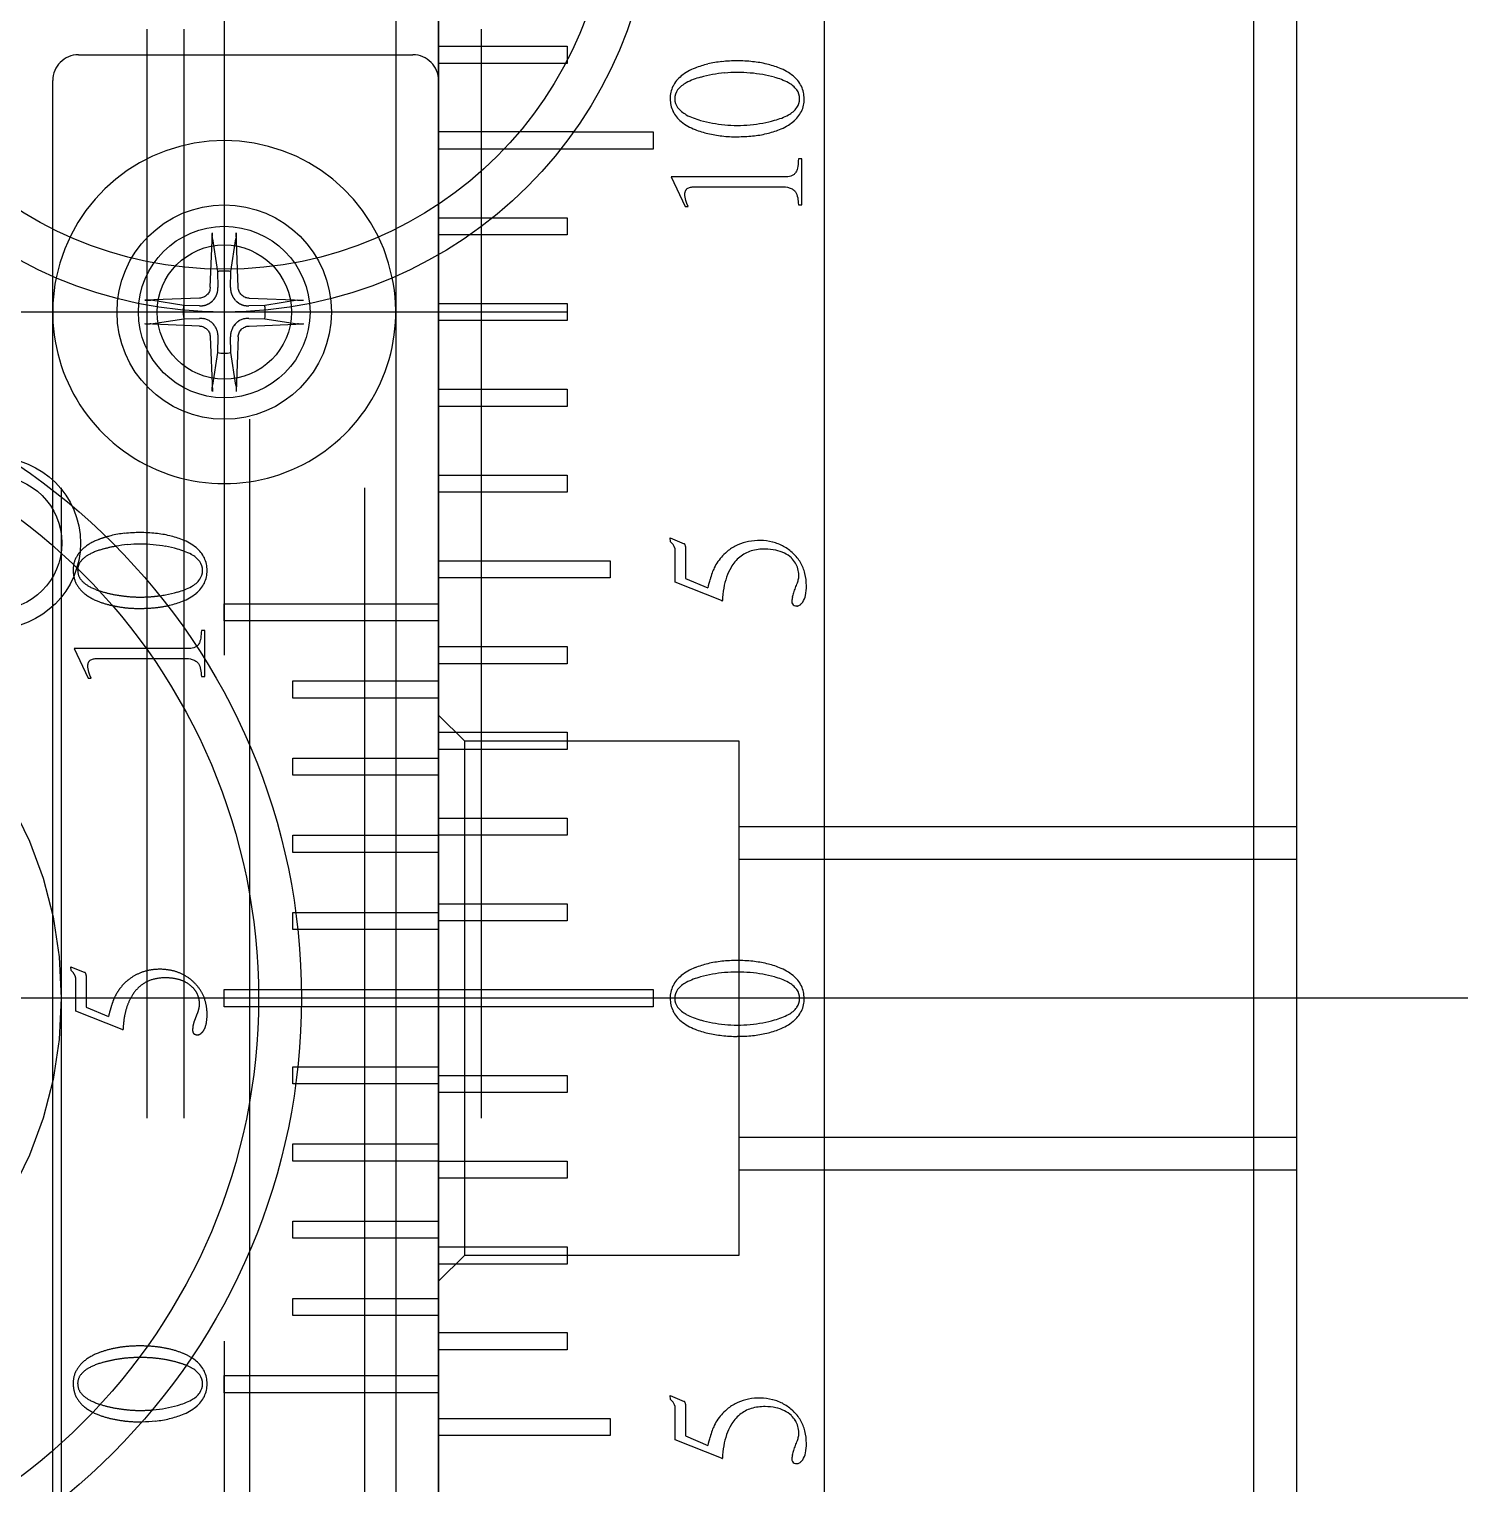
# Model space of a CAD drawing. Extents: x 1 to 266, y 0 to 225.
# Drawn here: x 165.63 to 182.41, y 101.49 to 118.45 of the extents above; entities that cross this region are included whole.
import ezdxf

# ---------------------------------------------------------------- set-up
doc = ezdxf.new("R2010")
doc.units = 0
doc.linetypes.add('CENTER', pattern=[50.8, 31.75, -6.35, 6.35, -6.35])
doc.linetypes.add('DASHED', pattern=[19.05, 12.7, -6.35])
doc.layers.get('0').update_dxf_attribs({"linetype": 'CONTINUOUS'})
doc.layers.add('CENTER', color=1, linetype='CENTER')

msp = doc.modelspace()

# ---------------------------------------------------------------- linework, layer by layer
at = {"color": 7, "linetype": 'CONTINUOUS'}
for p, q in [((179.909, 147.151), (179.909, 77.651)), ((180.409, 146.651), (180.409, 77.651)), ((174.909, 68.151), (174.909, 146.151)), ((171.982, 117.251), (172.909, 117.251)), ((172.909, 117.251), (172.909, 117.051)), ((172.909, 117.051), (171.832, 117.051)), ((174.601, 116.894), (174.599, 116.872)), ((174.602, 116.916), (174.601, 116.894)), ((174.603, 116.939), (174.602, 116.916)), ((174.644, 116.939), (174.603, 116.939)), ((174.644, 116.403), (174.644, 116.939)), ((173.119, 116.727), (173.284, 116.382)), ((174.446, 116.727), (173.119, 116.727)), ((174.463, 116.727), (174.446, 116.727)), ((174.481, 116.729), (174.463, 116.727)), ((174.498, 116.732), (174.481, 116.729)), ((174.515, 116.737), (174.498, 116.732)), ((174.523, 116.74), (174.515, 116.737)), ((174.531, 116.743), (174.523, 116.74)), ((174.538, 116.747), (174.531, 116.743)), ((174.546, 116.752), (174.538, 116.747)), ((174.552, 116.757), (174.546, 116.752)), ((174.559, 116.763), (174.552, 116.757)), ((174.565, 116.769), (174.559, 116.763)), ((174.57, 116.776), (174.565, 116.769)), ((174.575, 116.784), (174.57, 116.776)), ((174.58, 116.793), (174.575, 116.784)), ((174.584, 116.802), (174.58, 116.793)), ((174.587, 116.812), (174.584, 116.802)), ((174.592, 116.831), (174.587, 116.812)), ((174.596, 116.851), (174.592, 116.831)), ((174.599, 116.872), (174.596, 116.851)), ((173.281, 116.539), (173.282, 116.549)), ((173.282, 116.549), (173.283, 116.554)), ((173.283, 116.554), (173.285, 116.559)), ((173.285, 116.559), (173.286, 116.564)), ((173.286, 116.564), (173.289, 116.568)), ((173.289, 116.568), (173.291, 116.573)), ((173.291, 116.573), (173.294, 116.577)), ((173.294, 116.577), (173.297, 116.581)), ((173.297, 116.581), (173.3, 116.584)), ((173.3, 116.584), (173.304, 116.588)), ((173.304, 116.588), (173.308, 116.591)), ((173.308, 116.591), (173.316, 116.596)), ((173.316, 116.596), (173.325, 116.601)), ((173.325, 116.601), (173.335, 116.604)), ((173.335, 116.604), (173.345, 116.607)), ((173.345, 116.607), (173.355, 116.609)), ((173.355, 116.609), (173.365, 116.611)), ((173.365, 116.611), (173.376, 116.612)), ((173.376, 116.612), (173.386, 116.612)), ((173.386, 116.612), (173.396, 116.613)), ((173.396, 116.613), (174.407, 116.613)), ((174.407, 116.613), (174.43, 116.612)), ((174.43, 116.612), (174.453, 116.61)), ((174.453, 116.61), (174.475, 116.607)), ((174.475, 116.607), (174.486, 116.604)), ((174.486, 116.604), (174.497, 116.601)), ((174.497, 116.601), (174.508, 116.597)), ((174.508, 116.597), (174.518, 116.593)), ((174.518, 116.593), (174.529, 116.588)), ((174.529, 116.588), (174.538, 116.582)), ((174.538, 116.582), (174.547, 116.576)), ((174.547, 116.576), (174.556, 116.568)), ((174.556, 116.568), (174.563, 116.56)), ((174.563, 116.56), (174.57, 116.552)), ((174.57, 116.552), (174.574, 116.545)), ((174.574, 116.545), (174.578, 116.538)), ((173.28, 116.529), (173.281, 116.539)), ((173.281, 116.51), (173.28, 116.529)), ((173.284, 116.491), (173.281, 116.51)), ((173.288, 116.472), (173.284, 116.491)), ((173.284, 116.382), (173.317, 116.382)), ((173.292, 116.454), (173.288, 116.472)), ((173.304, 116.418), (173.292, 116.454)), ((173.317, 116.382), (173.304, 116.418)), ((174.578, 116.538), (174.585, 116.521)), ((174.585, 116.521), (174.59, 116.503)), ((174.59, 116.503), (174.595, 116.484)), ((174.595, 116.484), (174.598, 116.464)), ((174.598, 116.464), (174.6, 116.443)), ((174.6, 116.443), (174.602, 116.423)), ((174.602, 116.423), (174.603, 116.403)), ((174.603, 116.403), (174.644, 116.403)), ((171.038, 116.251), (171.909, 116.251)), ((171.909, 116.251), (171.909, 116.051)), ((171.909, 116.051), (170.771, 116.051)), ((170.409, 115.821), (170.409, 98.481)), ((170.409, 98.481), (170.409, 115.821)), ((165.909, 113.074), (165.909, 115.568)), ((169.909, 115.568), (169.909, 98.733)), ((170.409, 115.251), (171.909, 115.251)), ((171.909, 115.251), (171.909, 115.051)), ((166.994, 115.012), (166.983, 115.013)), ((167.62, 114.988), (166.983, 115.013)), ((167.042, 115.013), (167.038, 115.012)), ((167.046, 115.013), (167.042, 115.013)), ((167.049, 115.013), (167.046, 115.013)), ((167.052, 115.013), (167.049, 115.013)), ((167.055, 115.014), (167.052, 115.013)), ((167.055, 115.014), (167.437, 115.073)), ((167.437, 115.073), (167.622, 115.078)), ((168.196, 115.078), (168.381, 115.073)), ((168.198, 114.988), (168.835, 115.013)), ((168.381, 115.073), (168.763, 115.014)), ((168.766, 115.013), (168.763, 115.014)), ((168.769, 115.013), (168.766, 115.013)), ((168.772, 115.013), (168.769, 115.013)), ((168.776, 115.013), (168.772, 115.013)), ((168.78, 115.012), (168.776, 115.013)), ((168.835, 115.013), (168.824, 115.012)), ((171.909, 115.051), (170.409, 115.051)), ((167.004, 115.012), (166.994, 115.012)), ((167.015, 115.012), (167.004, 115.012)), ((167.02, 115.012), (167.015, 115.012)), ((167.025, 115.012), (167.02, 115.012)), ((167.034, 115.012), (167.025, 115.012)), ((167.038, 115.012), (167.034, 115.012)), ((167.62, 114.988), (167.632, 114.987)), ((167.632, 114.987), (167.644, 114.985)), ((167.644, 114.985), (167.656, 114.982)), ((167.656, 114.982), (167.667, 114.978)), ((167.667, 114.978), (167.679, 114.972)), ((167.679, 114.972), (167.689, 114.965)), ((167.689, 114.965), (167.699, 114.958)), ((167.699, 114.958), (167.708, 114.95)), ((167.708, 114.95), (167.716, 114.941)), ((167.716, 114.941), (167.724, 114.931)), ((167.724, 114.931), (167.73, 114.921)), ((167.73, 114.921), (167.736, 114.91)), ((167.736, 114.91), (167.74, 114.898)), ((167.74, 114.898), (167.743, 114.886)), ((167.743, 114.886), (167.745, 114.874)), ((167.745, 114.874), (167.746, 114.862)), ((167.746, 114.862), (167.771, 114.225)), ((167.836, 114.863), (167.832, 114.678)), ((167.986, 114.678), (167.982, 114.863)), ((168.071, 114.862), (168.047, 114.225)), ((168.071, 114.862), (168.072, 114.873)), ((168.072, 114.873), (168.074, 114.886)), ((168.074, 114.886), (168.078, 114.898)), ((168.078, 114.898), (168.082, 114.909)), ((168.082, 114.909), (168.088, 114.921)), ((168.088, 114.921), (168.094, 114.931)), ((168.094, 114.931), (168.102, 114.941)), ((168.102, 114.941), (168.11, 114.95)), ((168.11, 114.95), (168.118, 114.958)), ((168.118, 114.958), (168.128, 114.965)), ((168.128, 114.965), (168.139, 114.972)), ((168.139, 114.972), (168.15, 114.977)), ((168.15, 114.977), (168.162, 114.982)), ((168.162, 114.982), (168.174, 114.985)), ((168.174, 114.985), (168.186, 114.987)), ((168.186, 114.987), (168.198, 114.988)), ((168.784, 115.012), (168.78, 115.012)), ((168.793, 115.012), (168.784, 115.012)), ((168.798, 115.012), (168.793, 115.012)), ((168.803, 115.012), (168.798, 115.012)), ((168.814, 115.012), (168.803, 115.012)), ((168.824, 115.012), (168.814, 115.012)), ((167.832, 114.678), (167.772, 114.297)), ((168.046, 114.297), (167.986, 114.678)), ((167.77, 114.276), (167.771, 114.28)), ((167.77, 114.266), (167.77, 114.276)), ((167.77, 114.262), (167.77, 114.266)), ((167.77, 114.256), (167.77, 114.262)), ((167.77, 114.246), (167.77, 114.256)), ((167.77, 114.235), (167.77, 114.246)), ((167.771, 114.225), (167.77, 114.235)), ((167.771, 114.291), (167.772, 114.294)), ((167.771, 114.288), (167.771, 114.291)), ((167.771, 114.284), (167.771, 114.288)), ((167.771, 114.28), (167.771, 114.284)), ((167.772, 114.294), (167.772, 114.297)), ((168.046, 114.297), (168.046, 114.294)), ((168.046, 114.294), (168.046, 114.291)), ((168.046, 114.291), (168.047, 114.288)), ((168.047, 114.288), (168.047, 114.284)), ((168.047, 114.284), (168.047, 114.28)), ((168.047, 114.28), (168.047, 114.276)), ((168.047, 114.276), (168.048, 114.266)), ((168.048, 114.246), (168.047, 114.235)), ((168.047, 114.235), (168.047, 114.225)), ((168.048, 114.266), (168.048, 114.262)), ((168.048, 114.262), (168.048, 114.256)), ((168.048, 114.256), (168.048, 114.246)), ((170.409, 114.251), (171.909, 114.251)), ((171.909, 114.251), (171.909, 114.051)), ((171.909, 114.051), (170.409, 114.051)), ((170.409, 113.251), (171.909, 113.251)), ((171.909, 113.251), (171.909, 113.051)), ((171.909, 113.051), (170.409, 113.051)), ((173.113, 112.472), (173.109, 112.517)), ((173.109, 112.517), (173.272, 112.449)), ((173.166, 112.001), (173.166, 112.374)), ((173.286, 112.417), (173.286, 112.046)), ((170.409, 112.251), (172.409, 112.251)), ((172.409, 112.251), (172.409, 112.051)), ((172.409, 112.051), (170.409, 112.051)), ((173.706, 111.787), (173.166, 112.001)), ((173.286, 112.046), (173.547, 111.936)), ((167.909, 111.551), (167.909, 111.751)), ((167.909, 111.751), (170.409, 111.751)), ((170.409, 111.551), (167.909, 111.551)), ((167.614, 111.284), (167.609, 111.276)), ((167.619, 111.293), (167.614, 111.284)), ((167.623, 111.302), (167.619, 111.293)), ((167.626, 111.312), (167.623, 111.302)), ((167.631, 111.331), (167.626, 111.312)), ((167.635, 111.351), (167.631, 111.331)), ((167.638, 111.372), (167.635, 111.351)), ((167.64, 111.394), (167.638, 111.372)), ((167.641, 111.416), (167.64, 111.394)), ((167.642, 111.439), (167.641, 111.416)), ((167.682, 111.439), (167.642, 111.439)), ((167.682, 111.104), (167.682, 111.439)), ((167.591, 111.257), (167.587, 111.254)), ((167.598, 111.263), (167.591, 111.257)), ((167.604, 111.269), (167.598, 111.263)), ((167.609, 111.276), (167.604, 111.269)), ((170.409, 111.251), (171.909, 111.251)), ((171.909, 111.251), (171.909, 111.051)), ((171.909, 111.051), (170.409, 111.051)), ((168.709, 110.651), (168.709, 110.851)), ((168.709, 110.851), (170.409, 110.851)), ((170.409, 110.651), (168.709, 110.651)), ((170.409, 110.251), (171.909, 110.251)), ((171.909, 110.251), (171.909, 110.051)), ((168.709, 109.751), (168.709, 109.951)), ((168.709, 109.951), (170.409, 109.951)), ((171.909, 110.051), (170.409, 110.051)), ((170.409, 109.751), (168.709, 109.751)), ((170.409, 109.251), (171.909, 109.251)), ((171.909, 109.251), (171.909, 109.051)), ((168.709, 108.851), (168.709, 109.051)), ((168.709, 109.051), (170.409, 109.051)), ((171.909, 109.051), (170.409, 109.051)), ((170.409, 108.851), (168.709, 108.851)), ((170.409, 108.251), (171.909, 108.251)), ((171.909, 108.251), (171.909, 108.051)), ((168.742, 108.151), (170.409, 108.151)), ((170.409, 107.951), (168.766, 107.951)), ((171.909, 108.051), (170.409, 108.051)), ((168.808, 107.251), (170.409, 107.251)), ((170.409, 107.251), (172.909, 107.251)), ((172.909, 107.251), (172.909, 107.051)), ((170.409, 107.051), (168.808, 107.051)), ((172.909, 107.051), (170.409, 107.051)), ((168.766, 106.351), (170.409, 106.351)), ((170.409, 106.251), (171.909, 106.251)), ((171.909, 106.251), (171.909, 106.051)), ((170.409, 106.151), (168.742, 106.151)), ((171.909, 106.051), (170.409, 106.051)), ((168.709, 105.251), (168.709, 105.451)), ((168.709, 105.451), (170.409, 105.451)), ((170.409, 105.251), (168.709, 105.251)), ((170.409, 105.251), (171.909, 105.251)), ((171.909, 105.251), (171.909, 105.051)), ((171.909, 105.051), (170.409, 105.051)), ((168.709, 104.351), (168.709, 104.551)), ((168.709, 104.551), (170.409, 104.551)), ((170.409, 104.351), (168.709, 104.351)), ((170.409, 104.251), (171.909, 104.251)), ((171.909, 104.251), (171.909, 104.051)), ((171.909, 104.051), (170.409, 104.051)), ((168.709, 103.451), (168.709, 103.651)), ((168.709, 103.651), (170.409, 103.651)), ((170.409, 103.451), (168.709, 103.451)), ((170.409, 103.251), (171.909, 103.251)), ((171.909, 103.251), (171.909, 103.051)), ((171.909, 103.051), (170.409, 103.051)), ((167.909, 102.551), (167.909, 102.751)), ((167.909, 102.751), (170.409, 102.751)), ((170.409, 102.551), (167.909, 102.551)), ((173.113, 102.472), (173.109, 102.517)), ((173.109, 102.517), (173.272, 102.449)), ((173.166, 102.001), (173.166, 102.374)), ((173.286, 102.417), (173.286, 102.046)), ((170.409, 102.251), (172.409, 102.251)), ((172.409, 102.251), (172.409, 102.051)), ((172.409, 102.051), (170.409, 102.051)), ((173.706, 101.787), (173.166, 102.001)), ((173.286, 102.046), (173.547, 101.936))]:
    msp.add_line(p, q, dxfattribs=at)
at = {"color": 3, "linetype": 'DASHED'}
for p, q in [((167.009, 67.651), (167.009, 146.651)), ((167.442, 67.651), (167.442, 146.651)), ((170.909, 67.651), (170.909, 146.651)), ((166.009, 132.151), (166.009, 82.151)), ((168.209, 82.151), (168.209, 132.151)), ((169.543, 132.151), (169.543, 82.151)), ((169.909, 124.733), (169.909, 115.568)), ((170.409, 124.481), (170.409, 115.821)), ((170.409, 115.821), (170.409, 124.481)), ((170.409, 118.251), (171.909, 118.251)), ((171.909, 118.251), (171.909, 118.051)), ((166.209, 118.151), (170.109, 118.151)), ((171.909, 118.051), (170.409, 118.051)), ((165.909, 115.568), (165.909, 117.851)), ((171.982, 117.251), (170.409, 117.251)), ((171.832, 117.051), (170.409, 117.051)), ((170.409, 116.251), (171.038, 116.251)), ((167.746, 115.44), (167.771, 116.077)), ((167.77, 116.066), (167.771, 116.077)), ((167.77, 116.056), (167.77, 116.066)), ((167.77, 116.045), (167.77, 116.056)), ((167.77, 116.04), (167.77, 116.045)), ((167.77, 116.035), (167.77, 116.04)), ((167.77, 116.026), (167.77, 116.035)), ((168.047, 116.077), (168.047, 116.066)), ((168.071, 115.44), (168.047, 116.077)), ((168.047, 116.066), (168.048, 116.056)), ((168.048, 116.035), (168.047, 116.026)), ((168.048, 116.056), (168.048, 116.045)), ((168.048, 116.045), (168.048, 116.04)), ((168.048, 116.04), (168.048, 116.035)), ((170.771, 116.051), (170.409, 116.051)), ((167.771, 116.021), (167.77, 116.026)), ((167.771, 116.017), (167.771, 116.021)), ((167.771, 116.014), (167.771, 116.017)), ((167.771, 116.01), (167.771, 116.014)), ((167.772, 116.007), (167.771, 116.01)), ((167.772, 116.005), (167.772, 116.007)), ((167.772, 116.005), (167.832, 115.623)), ((167.986, 115.623), (168.046, 116.005)), ((168.047, 116.014), (168.046, 116.01)), ((168.046, 116.01), (168.046, 116.007)), ((168.046, 116.007), (168.046, 116.005)), ((168.047, 116.026), (168.047, 116.021)), ((168.047, 116.021), (168.047, 116.017)), ((168.047, 116.017), (168.047, 116.014)), ((167.832, 115.623), (167.836, 115.438)), ((167.982, 115.438), (167.986, 115.623)), ((167.716, 115.36), (167.708, 115.351)), ((167.724, 115.37), (167.716, 115.36)), ((167.73, 115.381), (167.724, 115.37)), ((167.736, 115.392), (167.73, 115.381)), ((167.74, 115.404), (167.736, 115.392)), ((167.743, 115.416), (167.74, 115.404)), ((167.745, 115.428), (167.743, 115.416)), ((167.746, 115.44), (167.745, 115.428)), ((168.072, 115.428), (168.071, 115.44)), ((168.075, 115.416), (168.072, 115.428)), ((168.078, 115.404), (168.075, 115.416)), ((168.082, 115.392), (168.078, 115.404)), ((168.088, 115.381), (168.082, 115.392)), ((168.094, 115.37), (168.088, 115.381)), ((168.102, 115.36), (168.094, 115.37)), ((168.11, 115.351), (168.102, 115.36)), ((167.62, 115.313), (166.983, 115.289)), ((166.983, 115.289), (166.994, 115.289)), ((166.994, 115.289), (167.004, 115.289)), ((167.004, 115.289), (167.015, 115.289)), ((167.015, 115.289), (167.02, 115.289)), ((167.02, 115.289), (167.025, 115.289)), ((167.025, 115.289), (167.034, 115.289)), ((167.034, 115.289), (167.038, 115.289)), ((167.038, 115.289), (167.042, 115.289)), ((167.042, 115.289), (167.046, 115.289)), ((167.046, 115.289), (167.049, 115.288)), ((167.049, 115.288), (167.052, 115.288)), ((167.052, 115.288), (167.055, 115.288)), ((167.437, 115.228), (167.055, 115.288)), ((167.622, 115.224), (167.437, 115.228)), ((167.632, 115.314), (167.62, 115.313)), ((167.644, 115.316), (167.632, 115.314)), ((167.656, 115.32), (167.644, 115.316)), ((167.668, 115.324), (167.656, 115.32)), ((167.679, 115.33), (167.668, 115.324)), ((167.69, 115.336), (167.679, 115.33)), ((167.699, 115.343), (167.69, 115.336)), ((167.708, 115.351), (167.699, 115.343)), ((168.119, 115.343), (168.11, 115.351)), ((168.128, 115.336), (168.119, 115.343)), ((168.139, 115.329), (168.128, 115.336)), ((168.15, 115.324), (168.139, 115.329)), ((168.162, 115.319), (168.15, 115.324)), ((168.174, 115.316), (168.162, 115.319)), ((168.186, 115.314), (168.174, 115.316)), ((168.198, 115.313), (168.186, 115.314)), ((168.381, 115.228), (168.196, 115.224)), ((168.198, 115.313), (168.835, 115.289)), ((168.763, 115.288), (168.381, 115.228)), ((168.763, 115.288), (168.766, 115.288)), ((168.766, 115.288), (168.769, 115.288)), ((168.769, 115.288), (168.772, 115.289)), ((168.772, 115.289), (168.776, 115.289)), ((168.776, 115.289), (168.78, 115.289)), ((168.78, 115.289), (168.784, 115.289)), ((168.784, 115.289), (168.793, 115.289)), ((168.793, 115.289), (168.798, 115.289)), ((168.798, 115.289), (168.803, 115.289)), ((168.803, 115.289), (168.814, 115.289)), ((168.814, 115.289), (168.824, 115.289)), ((168.824, 115.289), (168.835, 115.289)), ((165.909, 101.227), (165.909, 113.074)), ((166.158, 111.227), (166.323, 110.882)), ((167.485, 111.227), (166.158, 111.227)), ((166.404, 111.111), (166.415, 111.112)), ((166.415, 111.112), (166.425, 111.112)), ((166.425, 111.112), (166.435, 111.113)), ((166.435, 111.113), (167.446, 111.113)), ((167.446, 111.113), (167.469, 111.112)), ((167.469, 111.112), (167.492, 111.11)), ((167.502, 111.227), (167.485, 111.227)), ((167.52, 111.229), (167.502, 111.227)), ((167.537, 111.232), (167.52, 111.229)), ((167.554, 111.237), (167.537, 111.232)), ((167.562, 111.24), (167.554, 111.237)), ((167.57, 111.243), (167.562, 111.24)), ((167.577, 111.247), (167.57, 111.243)), ((167.587, 111.254), (167.577, 111.247)), ((167.586, 111.253), (167.584, 111.252)), ((166.319, 111.039), (166.321, 111.049)), ((166.319, 111.029), (166.319, 111.039)), ((166.32, 111.01), (166.319, 111.029)), ((166.323, 110.991), (166.32, 111.01)), ((166.321, 111.049), (166.322, 111.054)), ((166.322, 111.054), (166.324, 111.059)), ((166.327, 110.972), (166.323, 110.991)), ((166.324, 111.059), (166.325, 111.064)), ((166.325, 111.064), (166.327, 111.068)), ((166.327, 111.068), (166.33, 111.073)), ((166.331, 110.954), (166.327, 110.972)), ((166.33, 111.073), (166.333, 111.077)), ((166.343, 110.918), (166.331, 110.954)), ((166.333, 111.077), (166.336, 111.081)), ((166.336, 111.081), (166.339, 111.084)), ((166.339, 111.084), (166.343, 111.088)), ((166.343, 111.088), (166.347, 111.091)), ((166.347, 111.091), (166.355, 111.096)), ((166.355, 111.096), (166.364, 111.101)), ((166.364, 111.101), (166.374, 111.104)), ((166.374, 111.104), (166.384, 111.107)), ((166.384, 111.107), (166.394, 111.109)), ((166.394, 111.109), (166.404, 111.111)), ((167.492, 111.11), (167.514, 111.107)), ((167.514, 111.107), (167.525, 111.104)), ((167.525, 111.104), (167.536, 111.101)), ((167.536, 111.101), (167.547, 111.097)), ((167.547, 111.097), (167.557, 111.093)), ((167.557, 111.093), (167.567, 111.088)), ((167.567, 111.088), (167.577, 111.082)), ((167.577, 111.082), (167.586, 111.076)), ((167.586, 111.076), (167.595, 111.068)), ((167.595, 111.068), (167.602, 111.06)), ((167.602, 111.06), (167.609, 111.052)), ((167.609, 111.052), (167.613, 111.045)), ((167.613, 111.045), (167.617, 111.038)), ((167.617, 111.038), (167.624, 111.021)), ((167.624, 111.021), (167.629, 111.003)), ((167.629, 111.003), (167.633, 110.984)), ((167.633, 110.984), (167.637, 110.964)), ((167.637, 110.964), (167.639, 110.943)), ((167.639, 110.943), (167.641, 110.923)), ((167.682, 110.903), (167.682, 111.104)), ((166.323, 110.882), (166.356, 110.882)), ((166.356, 110.882), (166.343, 110.918)), ((167.641, 110.923), (167.642, 110.903)), ((167.642, 110.903), (167.682, 110.903)), ((170.409, 110.451), (170.709, 110.151)), ((170.709, 110.151), (170.709, 104.151)), ((170.709, 110.151), (173.909, 110.151)), ((173.909, 110.151), (173.909, 104.151)), ((173.909, 109.151), (180.409, 109.151)), ((173.909, 108.772), (180.409, 108.772)), ((168.709, 107.951), (168.709, 108.151)), ((168.709, 108.151), (168.742, 108.151)), ((168.766, 107.951), (168.709, 107.951)), ((166.125, 107.472), (166.121, 107.517)), ((166.121, 107.517), (166.284, 107.449)), ((166.299, 107.417), (166.299, 107.046)), ((166.178, 107.001), (166.178, 107.374)), ((167.909, 107.051), (167.909, 107.251)), ((167.909, 107.251), (168.808, 107.251)), ((166.299, 107.046), (166.559, 106.936)), ((168.808, 107.051), (167.909, 107.051)), ((166.718, 106.787), (166.178, 107.001)), ((168.709, 106.151), (168.709, 106.351)), ((168.709, 106.351), (168.766, 106.351)), ((168.742, 106.151), (168.709, 106.151)), ((173.909, 105.53), (180.409, 105.53)), ((173.909, 105.151), (180.409, 105.151)), ((170.709, 104.151), (170.409, 103.851)), ((173.909, 104.151), (170.709, 104.151))]:
    msp.add_line(p, q, dxfattribs=at)
at = {"color": 7, "linetype": 'CONTINUOUS'}
for centre, radius in [((167.909, 120.151), 5), ((167.909, 120.151), 4.5), ((161.309, 107.151), 7.5), ((161.309, 107.151), 7)]:
    msp.add_circle(centre, radius, dxfattribs=at)
at = {"color": 3, "linetype": 'DASHED'}
for centre, radius in [((167.909, 115.151), 1.25), ((167.909, 115.151), 1), ((167.909, 115.151), 0.783), ((165.233, 112.457), 1), ((165.233, 112.457), 0.783), ((161.309, 107.151), 4.7)]:
    msp.add_circle(centre, radius, dxfattribs=at)
for centre, radius, start, end in [((166.209, 117.851), 0.3, 90, 180), ((170.109, 117.851), 0.3, 360, 90), ((167.909, 115.151), 2, 11.537, 168.463), ((167.909, 115.151), 0.479, 80.6957, 99.3043), ((167.622, 115.433), 0.214, 333.7006, 339.428), ((167.63, 115.43), 0.206, 339.386, 345.0043), ((167.62, 115.432), 0.216, 345.0596, 350.4557), ((167.614, 115.434), 0.222, 350.4292, 355.7575), ((167.624, 115.433), 0.212, 355.7311, 1.3135), ((168.194, 115.433), 0.213, 178.6874, 184.268), ((168.204, 115.434), 0.222, 184.2424, 189.5709), ((168.198, 115.432), 0.216, 189.5456, 194.9391), ((168.188, 115.43), 0.206, 194.9953, 200.6145), ((168.196, 115.433), 0.214, 200.572, 206.2994), ((167.909, 115.151), 0.479, 170.6957, 177.2569), ((167.627, 115.436), 0.213, 268.6874, 274.268), ((167.626, 115.446), 0.222, 274.2424, 279.5709), ((167.627, 115.439), 0.216, 279.5456, 284.9391), ((167.63, 115.429), 0.206, 284.9953, 290.6145), ((167.627, 115.438), 0.214, 290.572, 296.2994), ((167.633, 115.425), 0.201, 296.2694, 302.6116), ((167.628, 115.433), 0.209, 302.6454, 308.7756), ((167.633, 115.427), 0.202, 308.7204, 314.9342), ((167.632, 115.427), 0.202, 315.0678, 321.2775), ((167.627, 115.432), 0.209, 321.2249, 327.3542), ((167.634, 115.427), 0.201, 327.3884, 333.7306), ((168.184, 115.427), 0.201, 206.2694, 212.6116), ((168.191, 115.432), 0.209, 212.6454, 218.7756), ((168.185, 115.427), 0.202, 218.7204, 224.9342), ((168.185, 115.427), 0.202, 225.0678, 231.2775), ((168.19, 115.433), 0.209, 231.2249, 237.3542), ((168.185, 115.425), 0.201, 237.3884, 243.7306), ((168.191, 115.438), 0.214, 243.7006, 249.428), ((168.188, 115.43), 0.206, 249.386, 255.0043), ((168.191, 115.439), 0.216, 255.0596, 260.4557), ((168.192, 115.446), 0.222, 260.4292, 265.7575), ((168.191, 115.436), 0.212, 265.7311, 271.3135), ((167.909, 115.151), 0.479, 2.7431, 9.3043), ((166.666, 111.913), 0.627, 111.378, 128.3895), ((166.832, 111.498), 1.073, 106.0372, 111.5696), ((166.499, 112.126), 0.356, 128.658, 153.5476), ((166.475, 112.054), 0.305, 117.3429, 142.1158), ((166.693, 111.639), 0.774, 104.2709, 117.586), ((166.909, 110.934), 1.51, 100.0799, 105.6321), ((166.919, 110.879), 1.566, 100.1066, 100.2518), ((166.481, 112.142), 0.334, 154.6264, 180.6532), ((166.48, 112.134), 0.332, 179.2937, 205.4267), ((166.373, 112.139), 0.173, 143.6842, 180.279), ((166.372, 112.137), 0.171, 179.8353, 216.5002), ((166.501, 112.152), 0.359, 206.5466, 231.2478), ((166.477, 112.226), 0.308, 218.0346, 242.5067), ((166.673, 112.376), 0.642, 231.8067, 248.4258), ((166.706, 112.66), 0.8, 242.3497, 255.2539), ((166.918, 113.335), 1.507, 253.9788, 259.4048), ((166.922, 113.358), 1.529, 259.4141, 264.7865), ((166.928, 113.421), 1.593, 264.795, 270.0242), ((166.93, 113.566), 1.738, 269.9442, 274.9832), ((166.947, 113.368), 1.539, 274.9857, 277.9239), ((166.844, 112.828), 1.125, 248.7761, 256.7628), ((166.893, 113.036), 1.338, 256.7882, 263.9019), ((166.925, 113.341), 1.646, 263.9099, 270.1105), ((166.932, 113.374), 1.678, 269.881, 276.0309), ((166.968, 113.031), 1.334, 276.0315, 282.2248), ((166.006, 107.328), 0.187, 37.1607, 50.255), ((166.056, 107.366), 0.123, 19.8018, 37.0841), ((166.075, 107.374), 0.103, 359.9573, 19.456), ((166.28, 107.435), 0.0151, 37.0574, 74.0647), ((166.269, 107.427), 0.0281, 11.4538, 35.805), ((166.225, 107.418), 0.0733, 359.1351, 11.9708), ((167.131, 106.941), 0.543, 114.2446, 127.8899), ((167.141, 106.916), 0.57, 100.8892, 114.1023), ((167.163, 106.794), 0.694, 89.2215, 100.7983), ((167.214, 106.874), 0.514, 88.4839, 106.8828), ((167.159, 106.849), 0.639, 75.7632, 88.7145), ((167.219, 106.737), 0.651, 78.3503, 89.2247), ((167.181, 106.942), 0.544, 61.19, 75.6305), ((167.174, 106.932), 0.556, 46.7918, 61.0148), ((167.121, 106.938), 0.538, 145.5472, 154.6615), ((167.137, 106.926), 0.558, 136.6126, 145.5054), ((167.182, 106.883), 0.62, 128.2978, 136.5808), ((167.226, 106.943), 0.458, 129.8178, 149.7095), ((167.183, 106.989), 0.395, 107.3246, 129.2769), ((167.263, 106.951), 0.433, 64.0754, 78.3685), ((167.306, 107.042), 0.332, 46.8732, 63.9198), ((167.323, 107.066), 0.303, 31.5113, 45.9675), ((167.216, 106.978), 0.493, 30.7739, 46.7817), ((167.352, 107.085), 0.269, 15.6366, 31.3182), ((167.229, 106.988), 0.477, 14.1459, 30.5209), ((167.703, 106.713), 1.163, 160.0124, 164.0248), ((167.108, 106.931), 0.53, 153.3872, 160.1611), ((167.51, 106.804), 0.776, 160.6148, 170.4628), ((167.375, 106.851), 0.633, 149.2808, 160.5721), ((167.231, 107.122), 0.394, 340.7805, 348.1713), ((167.326, 107.079), 0.295, 0.7211, 15.4421), ((167.413, 107.085), 0.208, 347.9993, 359.3203), ((167.128, 106.964), 0.581, 359.6263, 13.9812), ((168.696, 106.426), 2.197, 163.9631, 166.5892), ((167.751, 106.763), 1.021, 170.4715, 178.6731), ((167.937, 106.751), 0.4, 161.5675, 169.3119), ((168.146, 106.682), 0.62, 155.85, 161.6275), ((166.944, 107.221), 0.698, 335.8334, 340.8777), ((167.188, 106.953), 0.521, 348.2451, 0.7659), ((166.734, 106.832), 0.0479, 250.8609, 259.2763), ((166.727, 106.794), 0.0092, 257.2044, 282.7956), ((166.729, 106.787), 0.00178, 283.6323, 2.6279), ((167.797, 106.777), 0.257, 169.2315, 179.6241), ((167.606, 106.776), 0.066, 178.0277, 205.4071), ((167.582, 106.767), 0.0408, 207.1293, 244.954), ((167.594, 106.797), 0.0728, 246.281, 271.8872), ((167.597, 106.798), 0.0745, 269.7689, 274.4732), ((167.6, 106.76), 0.0361, 274.316, 281.9442), ((167.605, 106.739), 0.015, 281.5786, 295.2913), ((167.568, 106.834), 0.117, 291.5057, 309.093), ((167.56, 106.844), 0.13, 309.3474, 324.6593), ((167.484, 106.891), 0.218, 326.1652, 348.5243), ((166.666, 102.429), 0.627, 111.378, 128.3895), ((166.832, 102.014), 1.073, 103.2882, 111.5696), ((166.888, 101.774), 1.32, 96.0471, 103.2628), ((166.925, 101.422), 1.674, 89.8807, 96.0387), ((166.932, 101.406), 1.69, 83.9893, 90.1283), ((166.971, 101.772), 1.322, 76.768, 84.0003), ((167.029, 102.02), 1.067, 68.4257, 76.7665), ((167.197, 102.44), 0.615, 57.4443, 68.56), ((166.481, 102.658), 0.334, 154.6264, 180.6532), ((166.499, 102.642), 0.356, 128.658, 153.5476), ((166.475, 102.57), 0.305, 117.3429, 142.1158), ((166.693, 102.155), 0.774, 104.2709, 117.586), ((166.909, 101.45), 1.51, 100.2609, 105.6321), ((166.919, 101.395), 1.566, 95.0093, 100.2518), ((166.927, 101.296), 1.665, 89.9697, 95.0017), ((166.93, 101.17), 1.791, 85.1774, 90.0578), ((166.949, 101.396), 1.564, 79.8375, 85.1847), ((166.978, 101.554), 1.404, 74.0998, 79.8418), ((167.185, 102.204), 0.722, 67.027, 75.7722), ((166.48, 102.65), 0.332, 179.2937, 205.4267), ((166.373, 102.655), 0.173, 143.6842, 180.279), ((166.372, 102.653), 0.171, 179.8353, 216.5002), ((166.501, 102.668), 0.359, 206.5466, 231.2478), ((166.477, 102.742), 0.308, 218.0346, 242.5067), ((166.706, 103.176), 0.8, 242.3497, 255.2539), ((166.673, 102.892), 0.642, 231.8067, 248.4258), ((166.844, 103.344), 1.125, 248.7761, 256.7628), ((166.918, 103.851), 1.507, 253.9788, 259.4048), ((166.922, 103.874), 1.529, 259.4141, 264.7865), ((166.928, 103.937), 1.593, 264.795, 270.0242), ((166.93, 104.082), 1.738, 269.9442, 274.6495), ((166.893, 103.552), 1.338, 256.7882, 263.9019), ((166.925, 103.848), 1.637, 263.8928, 270.1276), ((166.932, 103.89), 1.678, 269.881, 270.7226)]:
    msp.add_arc(centre, radius, start, end, dxfattribs=at)
at = {"color": 7, "linetype": 'CONTINUOUS'}
for centre, radius, start, end in [((173.849, 116.759), 1.32, 96.0471, 103.2628), ((173.886, 116.406), 1.674, 89.8807, 96.0387), ((173.893, 116.39), 1.69, 83.9893, 90.1283), ((173.932, 116.756), 1.322, 76.768, 84.0003), ((173.46, 117.626), 0.356, 128.658, 153.5476), ((173.627, 117.413), 0.627, 111.378, 128.3895), ((173.793, 116.998), 1.073, 103.2882, 111.5696), ((173.87, 116.434), 1.51, 100.2609, 105.6321), ((173.88, 116.379), 1.566, 95.0093, 100.2518), ((173.889, 116.28), 1.665, 89.9697, 95.0017), ((173.891, 116.154), 1.791, 85.1774, 90.0578), ((173.911, 116.38), 1.564, 79.8375, 85.1847), ((173.939, 116.538), 1.404, 74.0998, 79.8418), ((173.99, 117.004), 1.067, 68.4257, 76.7665), ((174.158, 117.424), 0.615, 51.322, 68.56), ((174.319, 117.627), 0.356, 26.2729, 51.1261), ((173.442, 117.642), 0.334, 154.6264, 180.6532), ((173.334, 117.639), 0.173, 143.6842, 180.279), ((173.436, 117.554), 0.305, 117.3429, 142.1158), ((173.654, 117.139), 0.774, 104.2709, 117.586), ((174.146, 117.188), 0.722, 61.8651, 75.7722), ((174.351, 117.568), 0.291, 36.7157, 62.2786), ((174.439, 117.639), 0.178, 359.5975, 35.2384), ((174.336, 117.642), 0.334, 359.2919, 25.2597), ((173.441, 117.634), 0.332, 179.2937, 205.4267), ((173.333, 117.637), 0.171, 179.8353, 216.5002), ((174.44, 117.637), 0.177, 324.7577, 0.348), ((174.335, 117.634), 0.336, 334.7936, 0.6548), ((173.462, 117.652), 0.359, 206.5466, 231.2478), ((173.438, 117.726), 0.308, 218.0346, 242.5067), ((173.667, 118.16), 0.8, 242.3497, 255.2539), ((174.146, 118.077), 0.713, 284.5816, 298.6061), ((174.35, 117.71), 0.293, 298.0577, 323.3426), ((174.319, 117.649), 0.356, 308.8739, 333.7271), ((173.634, 117.876), 0.642, 231.8067, 248.4258), ((173.806, 118.328), 1.125, 248.7761, 256.7628), ((173.879, 118.835), 1.507, 253.9788, 259.4048), ((173.854, 118.536), 1.338, 256.7882, 263.9019), ((173.883, 118.858), 1.529, 259.4141, 264.7865), ((173.889, 118.921), 1.593, 264.795, 270.0242), ((173.891, 119.066), 1.738, 269.9442, 274.9832), ((173.908, 118.868), 1.539, 274.9857, 280.449), ((173.929, 118.531), 1.334, 276.0315, 283.2001), ((173.934, 118.727), 1.395, 280.4551, 286.2875), ((173.984, 118.297), 1.093, 283.2098, 291.3991), ((174.157, 117.853), 0.617, 291.4624, 308.6555), ((173.886, 118.841), 1.646, 263.9099, 270.1105), ((173.893, 118.874), 1.678, 269.881, 276.0309), ((167.909, 115.151), 2, 168.463, 11.537), ((167.909, 115.151), 0.479, 177.2569, 189.3043), ((167.627, 114.865), 0.212, 85.7311, 91.3135), ((167.626, 114.855), 0.222, 80.4292, 85.7575), ((167.627, 114.862), 0.216, 75.0596, 80.4557), ((167.63, 114.872), 0.206, 69.386, 75.0043), ((167.627, 114.864), 0.214, 63.7006, 69.428), ((167.633, 114.876), 0.201, 57.3884, 63.7306), ((167.628, 114.869), 0.209, 51.2249, 57.3542), ((167.633, 114.874), 0.202, 45.0678, 51.2775), ((167.632, 114.874), 0.202, 38.7204, 44.9342), ((168.186, 114.874), 0.202, 135.0678, 141.2775), ((168.185, 114.874), 0.202, 128.7204, 134.9342), ((168.19, 114.869), 0.209, 122.6454, 128.7756), ((168.185, 114.876), 0.201, 116.2694, 122.6116), ((168.191, 114.864), 0.214, 110.572, 116.2994), ((168.188, 114.872), 0.206, 104.9953, 110.6145), ((168.191, 114.862), 0.216, 99.5456, 104.9391), ((168.192, 114.855), 0.222, 94.2424, 99.5709), ((168.191, 114.865), 0.213, 88.6874, 94.268), ((167.909, 115.151), 0.479, 350.6957, 2.7431), ((167.627, 114.87), 0.209, 32.6454, 38.7756), ((167.634, 114.875), 0.201, 26.2694, 32.6116), ((167.622, 114.868), 0.214, 20.572, 26.2994), ((167.63, 114.871), 0.206, 14.9953, 20.6145), ((167.62, 114.869), 0.216, 9.5456, 14.9391), ((167.614, 114.868), 0.222, 4.2424, 9.5709), ((167.624, 114.868), 0.213, 358.6874, 4.268), ((168.204, 114.868), 0.222, 170.4292, 175.7575), ((168.194, 114.868), 0.212, 175.7311, 181.3135), ((168.198, 114.869), 0.216, 165.0596, 170.4557), ((168.188, 114.871), 0.206, 159.386, 165.0043), ((168.196, 114.868), 0.214, 153.7006, 159.428), ((168.184, 114.875), 0.201, 147.3884, 153.7306), ((168.191, 114.87), 0.209, 141.2249, 147.3542), ((167.909, 115.151), 0.479, 260.6957, 279.3043), ((166.832, 111.498), 1.073, 103.2882, 106.0372), ((166.888, 111.259), 1.32, 96.0471, 103.2628), ((166.925, 110.906), 1.674, 89.8807, 96.0387), ((166.932, 110.89), 1.69, 83.9893, 90.1283), ((166.971, 111.256), 1.322, 76.768, 84.0003), ((167.029, 111.504), 1.067, 68.4257, 76.7665), ((167.197, 111.924), 0.615, 51.322, 68.56), ((172.994, 112.328), 0.187, 37.1607, 50.255), ((174.129, 111.916), 0.57, 100.8892, 114.1023), ((174.151, 111.794), 0.694, 89.2215, 100.7983), ((174.146, 111.849), 0.639, 75.7632, 88.7145), ((174.169, 111.942), 0.544, 61.19, 75.6305), ((166.919, 110.879), 1.566, 95.0093, 100.0773), ((166.927, 110.78), 1.665, 89.9697, 95.0017), ((166.93, 110.654), 1.791, 85.1774, 90.0578), ((166.949, 110.88), 1.564, 79.8375, 85.1847), ((166.978, 111.038), 1.404, 74.0998, 79.8418), ((167.185, 111.688), 0.722, 61.8651, 75.7722), ((167.39, 112.068), 0.291, 36.7157, 62.2786), ((167.358, 112.127), 0.356, 26.2729, 51.1261), ((173.044, 112.366), 0.123, 19.8018, 37.0841), ((173.063, 112.374), 0.103, 359.9573, 19.456), ((173.268, 112.435), 0.0151, 37.0574, 74.0647), ((173.257, 112.427), 0.0281, 11.4538, 35.805), ((173.213, 112.418), 0.0733, 359.1351, 11.9708), ((174.125, 111.926), 0.558, 136.6126, 145.5054), ((174.17, 111.883), 0.62, 128.2978, 136.5808), ((174.119, 111.941), 0.543, 114.2446, 127.8899), ((174.17, 111.989), 0.395, 107.3246, 129.2769), ((174.202, 111.874), 0.514, 88.4839, 106.8828), ((174.207, 111.737), 0.651, 78.3503, 89.2247), ((174.251, 111.951), 0.433, 64.0754, 78.3685), ((174.161, 111.932), 0.556, 46.7918, 61.0148), ((174.294, 112.042), 0.332, 46.8732, 63.9198), ((174.204, 111.978), 0.493, 30.7739, 46.7817), ((167.478, 112.139), 0.178, 359.5975, 35.2384), ((167.479, 112.137), 0.177, 324.7577, 0.348), ((167.375, 112.142), 0.334, 359.2919, 25.2597), ((167.373, 112.134), 0.336, 334.7936, 0.6548), ((174.096, 111.931), 0.53, 153.3872, 160.1611), ((174.108, 111.938), 0.538, 145.5472, 154.6615), ((174.362, 111.851), 0.633, 149.2808, 160.5721), ((174.213, 111.943), 0.458, 129.8178, 149.7095), ((174.31, 112.066), 0.303, 31.5113, 45.9675), ((174.339, 112.085), 0.269, 15.6366, 31.3182), ((174.313, 112.079), 0.295, 0.7211, 15.4421), ((174.217, 111.988), 0.477, 14.1459, 30.5209), ((167.389, 112.21), 0.293, 298.0577, 323.3426), ((167.358, 112.149), 0.356, 308.8739, 333.7271), ((175.684, 111.426), 2.197, 163.9631, 166.5892), ((174.691, 111.713), 1.163, 160.0124, 164.0248), ((174.498, 111.804), 0.776, 160.6148, 170.4628), ((173.932, 112.221), 0.698, 335.8334, 340.8777), ((174.219, 112.122), 0.394, 340.7805, 348.1713), ((174.401, 112.085), 0.208, 347.9993, 359.3203), ((174.115, 111.964), 0.581, 359.6263, 13.9812), ((174.176, 111.953), 0.521, 348.2451, 0.7659), ((166.947, 113.368), 1.539, 277.9239, 280.449), ((166.973, 113.227), 1.395, 280.4551, 286.2875), ((167.185, 112.577), 0.713, 284.5816, 298.6061), ((167.196, 112.353), 0.617, 291.4624, 308.6555), ((174.739, 111.763), 1.021, 170.4715, 178.6731), ((174.785, 111.777), 0.257, 169.2315, 179.6241), ((174.925, 111.751), 0.4, 161.5675, 169.3119), ((175.133, 111.682), 0.62, 155.85, 161.6275), ((174.472, 111.891), 0.218, 326.1652, 348.5243), ((166.968, 113.031), 1.334, 282.2248, 283.2001), ((167.023, 112.797), 1.093, 283.2098, 291.3991), ((173.722, 111.832), 0.0479, 250.8609, 259.2763), ((173.715, 111.794), 0.0092, 257.2044, 282.7956), ((173.717, 111.787), 0.00178, 283.6323, 2.6279), ((174.593, 111.776), 0.066, 178.0277, 205.4071), ((174.57, 111.767), 0.0408, 207.1293, 244.954), ((174.582, 111.797), 0.0728, 246.281, 271.8872), ((174.585, 111.798), 0.0745, 269.7689, 274.4732), ((174.588, 111.76), 0.0361, 274.316, 281.9442), ((174.592, 111.739), 0.015, 281.5786, 295.2913), ((174.556, 111.834), 0.117, 291.5057, 309.093), ((174.547, 111.844), 0.13, 309.3474, 324.6593), ((173.793, 106.508), 1.073, 103.2882, 111.5696), ((173.849, 106.268), 1.32, 96.0471, 103.2628), ((173.886, 105.916), 1.674, 89.8807, 96.0387), ((173.893, 105.9), 1.69, 83.9893, 90.1283), ((173.932, 106.266), 1.322, 76.768, 84.0003), ((173.99, 106.514), 1.067, 68.4257, 76.7665), ((173.46, 107.136), 0.356, 128.658, 153.5476), ((173.627, 106.923), 0.627, 111.378, 128.3895), ((173.654, 106.648), 0.774, 104.2709, 117.586), ((173.87, 105.944), 1.51, 100.2609, 105.6321), ((173.88, 105.889), 1.566, 95.0093, 100.2518), ((173.889, 105.79), 1.665, 89.9697, 95.0017), ((173.891, 105.664), 1.791, 85.1774, 90.0578), ((173.911, 105.89), 1.564, 79.8375, 85.1847), ((173.939, 106.048), 1.404, 74.0998, 79.8418), ((174.146, 106.698), 0.722, 61.8651, 75.7722), ((174.158, 106.934), 0.615, 51.322, 68.56), ((174.319, 107.137), 0.356, 26.2729, 51.1261), ((173.442, 107.151), 0.334, 154.6264, 180.6532), ((173.334, 107.148), 0.173, 143.6842, 180.279), ((173.436, 107.064), 0.305, 117.3429, 142.1158), ((174.351, 107.078), 0.291, 36.7157, 62.2786), ((174.439, 107.149), 0.178, 359.5975, 35.2384), ((174.336, 107.152), 0.334, 359.2919, 25.2597), ((173.441, 107.144), 0.332, 179.2937, 205.4267), ((173.333, 107.147), 0.171, 179.8353, 216.5002), ((173.438, 107.236), 0.308, 218.0346, 242.5067), ((174.35, 107.219), 0.293, 298.0577, 323.3426), ((174.44, 107.147), 0.177, 324.7577, 0.348), ((174.335, 107.144), 0.336, 334.7936, 0.6548), ((173.462, 107.161), 0.359, 206.5466, 231.2478), ((173.634, 107.386), 0.642, 231.8067, 248.4258), ((173.667, 107.67), 0.8, 242.3497, 255.2539), ((173.879, 108.345), 1.507, 253.9788, 259.4048), ((173.934, 108.236), 1.395, 280.4551, 286.2875), ((174.146, 107.587), 0.713, 284.5816, 298.6061), ((174.157, 107.363), 0.617, 291.4624, 308.6555), ((174.319, 107.158), 0.356, 308.8739, 333.7271), ((173.806, 107.838), 1.125, 248.7761, 256.7628), ((173.854, 108.046), 1.338, 256.7882, 263.9019), ((173.883, 108.367), 1.529, 259.4141, 264.7865), ((173.886, 108.351), 1.646, 263.9099, 270.1105), ((173.889, 108.43), 1.593, 264.795, 270.0242), ((173.891, 108.575), 1.738, 269.9442, 274.9832), ((173.893, 108.384), 1.678, 269.881, 276.0309), ((173.908, 108.378), 1.539, 274.9857, 280.449), ((173.929, 108.041), 1.334, 276.0315, 283.2001), ((173.984, 107.806), 1.093, 283.2098, 291.3991), ((167.185, 102.204), 0.722, 61.8651, 67.027), ((167.39, 102.584), 0.291, 36.7157, 62.2786), ((167.197, 102.44), 0.615, 51.322, 57.4443), ((167.358, 102.643), 0.356, 26.2729, 51.1261), ((167.375, 102.658), 0.334, 359.2919, 25.2597), ((167.478, 102.655), 0.178, 359.5975, 35.2384), ((167.479, 102.653), 0.177, 324.7577, 0.348), ((167.373, 102.65), 0.336, 334.7936, 0.6548), ((167.185, 103.093), 0.713, 284.5816, 298.6061), ((167.389, 102.725), 0.293, 298.0577, 323.3426), ((167.358, 102.665), 0.356, 308.8739, 333.7271), ((172.994, 102.328), 0.187, 37.1607, 50.255), ((174.129, 101.916), 0.57, 100.8892, 114.1023), ((174.151, 101.794), 0.694, 89.2215, 100.7983), ((174.146, 101.849), 0.639, 75.7632, 88.7145), ((174.169, 101.942), 0.544, 61.19, 75.6305), ((166.93, 104.082), 1.738, 274.6495, 274.9832), ((166.947, 103.884), 1.539, 274.9857, 280.449), ((166.973, 103.742), 1.395, 280.4551, 286.2875), ((167.023, 103.313), 1.093, 283.2098, 291.3991), ((167.196, 102.869), 0.617, 291.4624, 308.6555), ((173.044, 102.366), 0.123, 19.8018, 37.0841), ((173.063, 102.374), 0.103, 359.9573, 19.456), ((173.268, 102.435), 0.0151, 37.0574, 74.0647), ((173.257, 102.427), 0.0281, 11.4538, 35.805), ((173.213, 102.418), 0.0733, 359.1351, 11.9708), ((174.125, 101.926), 0.558, 136.6126, 145.5054), ((174.17, 101.883), 0.62, 128.2978, 136.5808), ((174.119, 101.941), 0.543, 114.2446, 127.8899), ((174.213, 101.943), 0.458, 129.8178, 149.7095), ((174.17, 101.989), 0.395, 107.3246, 129.2769), ((174.202, 101.874), 0.514, 88.4839, 106.8828), ((174.207, 101.737), 0.651, 78.3503, 89.2247), ((174.251, 101.951), 0.433, 64.0754, 78.3685), ((174.161, 101.932), 0.556, 46.7918, 61.0148), ((174.294, 102.042), 0.332, 46.8732, 63.9198), ((174.204, 101.978), 0.493, 30.7739, 46.7817), ((166.932, 103.89), 1.678, 270.7226, 276.0309), ((166.968, 103.547), 1.334, 276.0315, 283.2001), ((174.096, 101.931), 0.53, 153.3872, 160.1611), ((174.108, 101.938), 0.538, 145.5472, 154.6615), ((174.362, 101.851), 0.633, 149.2808, 160.5721), ((174.31, 102.066), 0.303, 31.5113, 45.9675), ((174.339, 102.085), 0.269, 15.6366, 31.3182), ((174.313, 102.079), 0.295, 0.7211, 15.4421), ((174.217, 101.988), 0.477, 14.1459, 30.5209), ((175.684, 101.426), 2.197, 163.9631, 166.5892), ((174.691, 101.713), 1.163, 160.0124, 164.0248), ((174.498, 101.804), 0.776, 160.6148, 170.4628), ((173.932, 102.221), 0.698, 335.8334, 340.8777), ((174.219, 102.122), 0.394, 340.7805, 348.1713), ((174.401, 102.085), 0.208, 347.9993, 359.3203), ((174.115, 101.964), 0.581, 359.6263, 13.9812), ((174.176, 101.953), 0.521, 348.2451, 0.7659), ((173.722, 101.832), 0.0479, 250.8609, 259.2763), ((173.715, 101.794), 0.0092, 257.2044, 282.7956), ((173.717, 101.787), 0.00178, 283.6323, 2.6279), ((174.739, 101.763), 1.021, 170.4715, 178.6731), ((174.785, 101.777), 0.257, 169.2315, 179.6241), ((174.925, 101.751), 0.4, 161.5675, 169.3119), ((175.133, 101.682), 0.62, 155.85, 161.6275), ((174.472, 101.891), 0.218, 326.1652, 348.5243), ((174.593, 101.776), 0.066, 178.0277, 205.4071), ((174.57, 101.767), 0.0408, 207.1293, 244.954), ((174.582, 101.797), 0.0728, 246.281, 271.8872), ((174.585, 101.798), 0.0745, 269.7689, 274.4732), ((174.588, 101.76), 0.0361, 274.316, 281.9442), ((174.592, 101.739), 0.015, 281.5786, 295.2913), ((174.556, 101.834), 0.117, 291.5057, 309.093), ((174.547, 101.844), 0.13, 309.3474, 324.6593)]:
    msp.add_arc(centre, radius, start, end, dxfattribs=at)
at = {"layer": 'CENTER', "color": 1, "linetype": 'CENTER'}
for p, q in [((167.909, 127.151), (167.909, 113.151)), ((167.909, 119.151), (167.909, 111.151)), ((171.909, 115.151), (163.909, 115.151)), ((170.809, 107.151), (151.809, 107.151)), ((182.409, 107.151), (168.409, 107.151)), ((167.909, 103.151), (167.909, 95.151))]:
    msp.add_line(p, q, dxfattribs=at)

doc.saveas('drawing.dxf')
